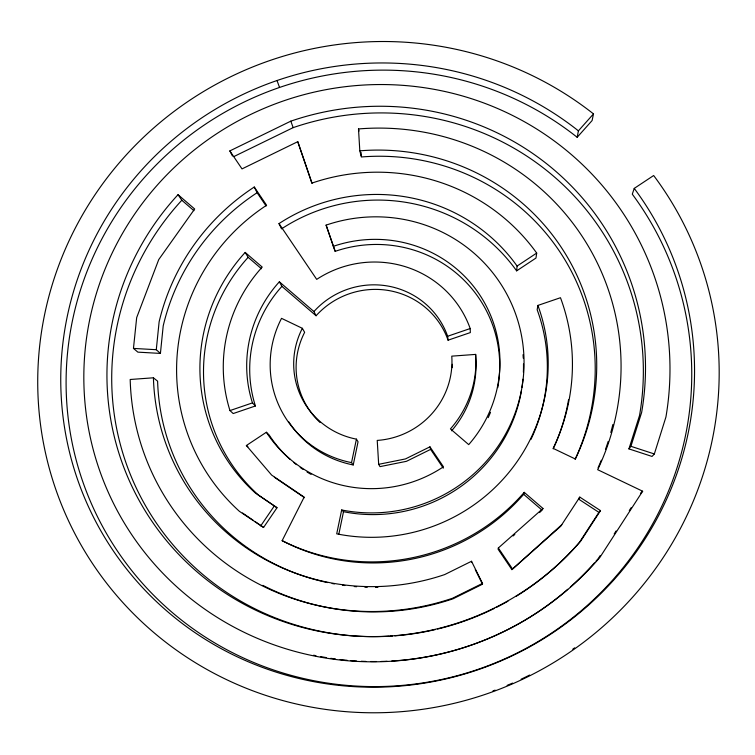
<?xml version="1.0" encoding="UTF-8"?>
<svg xmlns="http://www.w3.org/2000/svg" width="755" height="755" viewBox="0 0 755 755"><rect width="100%" height="100%" fill="white"/><g stroke="black" fill="none" stroke-linecap="round" stroke-linejoin="round"><path stroke-width="1.13" d="M262.853 585.361A242.978 238.052 -21.3 0 0 453.085 598.772L482.492 584.191L482.511 583.407L471.516 561.276L444.676 574.574A222.31 217.657 -21.3 0 1 153.416 377.802L130.19 379.491A246.149 241.034 -21.3 0 0 452.698 598.187L482.511 583.407M517.09 266.053A174.631 170.951 -21.3 0 0 279.001 223.603L281.549 228.859A172.385 168.837 -21.3 0 1 516.637 270.866L517.09 266.053L536.692 253.067A198.471 194.299 -21.3 0 0 311.834 183.125L297.772 141.676L242.015 168.903L229.85 150.906L290.807 121.159A270.007 264.42 -21.3 0 1 641.637 412.466L630.906 446.309L628.934 448.895L652.046 456.445L654.34 453.963L665.929 417.024A293.874 287.834 -21.3 0 0 325.263 89.798A293.874 287.834 -21.3 0 0 122.688 520.308A293.874 287.834 -21.3 0 0 599.885 557.398L642.647 491.222L597.667 469.695A246.149 241.034 -21.3 0 0 358.502 128.945L359.814 150.83L361.343 156.974A219.441 214.967 -21.3 0 1 575.121 459.295M160.419 353.416L163.212 325.867A219.441 214.967 -21.3 0 1 257.106 192.704L254.265 187.023A222.31 217.657 -21.3 0 0 159.126 321.809L156.285 349.707L160.419 353.416L137.872 352.141L133.456 348.414L136.683 317.591L158.748 259.569L194.667 208.993L178.029 194.686A270.007 264.42 -21.3 0 0 197.489 572.224A270.007 264.42 -21.3 0 0 580.793 540.986L600.508 510.616L579.793 497.111L578.49 499.027L598.923 512.362L600.508 510.616M536.692 253.067L535.984 258.04L516.637 270.866M359.814 150.83A222.31 217.657 -21.3 0 1 575.357 459.012L553.16 448.385A198.471 194.299 -21.3 0 0 560.474 297.715L537.89 305.426L537.164 309.767A172.385 168.837 -21.3 0 1 530.925 439.448M451.603 430.812A101.84 99.726 -21.3 0 0 475.735 358.125L475.659 354.406L451.773 356.143A79.36 77.661 -21.3 0 1 377.226 440.42L378.67 464.316L405.435 458.936L429.944 446.837L443.43 466.798A126.991 124.292 -21.3 0 1 266.364 432.256L246.375 445.516L271.649 475.084L304.152 497.12L282.143 540.665A198.471 194.299 -21.3 0 0 524.234 492.354L542.968 508.464L498.338 547.988L498.111 549.234L511.89 569.619L560.757 526.226L579.793 497.111M577.179 137.297L578.405 130.841L593.505 113.901L592.099 120.555L577.179 137.297A313.646 307.408 -21.3 0 0 75.717 306.558A313.646 307.408 -21.3 0 0 437.711 680.293A313.646 307.408 -21.3 0 0 632.284 194.186L634.238 188.401L653.66 175.519A341.637 334.72 -21.3 0 1 443.695 705.651A341.637 334.72 -21.3 0 1 47.914 300.179A341.637 334.72 -21.3 0 1 593.505 113.901M497.753 387.626A125.349 122.754 -21.3 0 0 335.163 251.339L326.094 225.122A150.811 147.612 -21.3 0 1 523.838 354.774A150.811 147.612 -21.3 0 1 341.675 509.965L336.702 533.842A174.631 170.951 -21.3 0 0 504.925 477.122A174.631 170.951 -21.3 0 0 537.89 305.426M351.528 462.617L356.417 439.146A79.36 77.661 -21.3 0 1 302.349 328.312L281.53 318.346A103.171 100.972 -21.3 0 0 351.528 462.617L353.227 464.948L358.049 441.779L356.417 439.146M338.835 534.144L343.506 511.692A148.867 145.79 -21.3 0 0 521.403 390.882M282.143 540.665L284.758 541.986A195.904 191.893 -21.3 0 0 523.668 494.327L524.234 492.354M628.934 448.895L639.532 415.476A266.524 261.155 -21.3 0 0 293.176 127.623L290.807 121.159M511.89 569.619L561.824 524.668M542.968 508.464L542.156 510.229L523.668 494.327M600.206 555.576L598.3 558.521A290.08 284.276 -21.3 0 1 596.025 561.154M614.183 533.936L616.089 530.991M629.283 510.578L631.152 507.69M598.923 512.362L579.462 542.326A266.524 261.155 -21.3 0 1 516.005 596.412M254.265 187.023L266.591 205.256A198.471 194.299 -21.3 0 0 239.373 511.305L263.58 527.452L277.01 507.738L258.484 495.101A172.385 168.837 -21.3 0 1 248.159 257.332L245.177 252.425A174.631 170.951 -21.3 0 0 255.539 493.166L277.01 507.738M260.692 525.933L274.301 505.973M640.504 493.223L642.647 491.222M513.089 535.974L514.844 534.417M539.514 512.569L541.269 511.003M429.944 446.837L430.614 449.385L406.435 461.324L380.01 466.628L378.67 464.316M234.031 156.493L293.176 127.623M279.35 281.804L281.917 286.371A125.349 122.754 -21.3 0 0 255.407 405.973L233.201 413.551L229.964 410.578L252.453 402.896A126.991 124.292 -21.3 0 1 279.35 281.804L313.938 311.541L316.081 315.75A78.341 76.708 -21.3 0 1 448.074 340.184L470.337 332.577L470.195 328.548A103.171 100.972 -21.3 0 0 316.704 279.378L279.001 223.603M313.938 311.541A79.36 77.661 -21.3 0 1 447.639 336.249L470.195 328.548M133.456 348.414L156.285 349.707M630.906 446.309L654.34 453.963M274.376 477.254L304.529 497.696M242.534 513.004L253.057 520.223M254.973 521.545L263.58 527.452M153.416 377.802L157.606 381.171A219.441 214.967 -21.3 0 0 327.576 582.586M246.375 445.516L247.895 446.781M245.177 252.425L262.211 267.072A150.811 147.612 -21.3 0 0 229.964 410.578M178.029 194.686L181.813 200.254L193.931 210.683M248.159 257.332L261.447 268.761M281.917 286.371L316.081 315.75M341.675 509.965L343.506 511.692M266.364 432.256L269.148 434.965A125.349 122.754 -21.3 0 0 290.222 459.465M252.453 402.896L255.407 405.973M498.338 547.988L512.296 568.638M257.106 192.704L266.081 205.983M430.614 449.385L443.298 468.157M302.349 328.312L304.642 332.313A78.341 76.708 -21.3 0 0 320.12 422.545M229.85 150.906L232.455 155.992M475.263 569.629L482.492 584.191M326.094 225.122L335.163 251.339M297.772 141.676L312.089 183.342M277.019 80.521L279.539 87.438M358.502 128.945L359.012 131.077M471.516 561.276L471.648 562.343M447.639 336.249L448.074 340.184M361.06 152.416L361.267 155.832M594.478 562.89A290.08 284.276 -21.3 0 1 570.374 586.965M567.713 589.306A290.08 284.276 -21.3 0 1 540.684 610.134M539.721 610.786A290.08 284.276 -21.3 0 1 391.732 661.021M387.079 661.267A290.08 284.276 -21.3 0 1 381.228 661.465M376.537 661.531A290.08 284.276 -21.3 0 1 370.658 661.522M365.948 661.427A290.08 284.276 -21.3 0 1 361.239 661.257M356.53 661.012A290.08 284.276 -21.3 0 1 350.65 660.597M347.13 660.285A290.08 284.276 -21.3 0 1 340.109 659.549M335.447 658.964A290.08 284.276 -21.3 0 1 330.803 658.303M326.188 657.577A290.08 284.276 -21.3 0 1 320.46 656.567M315.92 655.67A290.08 284.276 -21.3 0 1 313.655 655.208M507.964 601.169A266.524 261.155 -21.3 0 1 496.592 607.284M494.487 608.332A266.524 261.155 -21.3 0 1 437.541 629.057M435.257 629.595A266.524 261.155 -21.3 0 1 394.837 635.842M392.534 636.012A266.524 261.155 -21.3 0 1 390.231 636.154M389.061 636.229A266.524 261.155 -21.3 0 1 136.523 488.513A266.524 261.155 -21.3 0 1 181.813 200.254M612.833 424.565A242.978 238.052 -21.3 0 1 610.804 432.483M608.152 441.477A242.978 238.052 -21.3 0 1 605.529 449.272M601.329 460.229A242.978 238.052 -21.3 0 1 598.092 467.741M377.887 587.315A219.441 214.967 -21.3 0 1 375.528 587.343M367.26 587.277A219.441 214.967 -21.3 0 1 364.891 587.201M356.615 586.729A219.441 214.967 -21.3 0 1 354.255 586.541M344.856 585.521A219.441 214.967 -21.3 0 1 342.525 585.21M334.427 583.917A219.441 214.967 -21.3 0 1 332.134 583.492M568.543 399.773A195.904 191.893 -21.3 0 1 553.217 448.819M523.036 354.699A148.867 145.79 -21.3 0 1 523.272 358.163M523.489 363.986A148.867 145.79 -21.3 0 1 523.385 372.196M522.922 379.246A148.867 145.79 -21.3 0 1 521.96 387.419M490.523 412.296A125.349 122.754 -21.3 0 1 488.174 417.657M311.079 474.395A125.349 122.754 -21.3 0 1 307.04 471.998M303.104 469.45A125.349 122.754 -21.3 0 1 300.207 467.439M296.46 464.646A125.349 122.754 -21.3 0 1 293.733 462.466M353.227 464.948A101.84 99.726 -21.3 0 1 288.854 421.903M452.339 364.297A78.341 76.708 -21.3 0 1 452.311 367.676M574.687 647.828A337.221 330.567 -21.3 0 1 572.762 649.196M529.595 675.064A337.221 330.567 -21.3 0 1 521.12 679.198M512.532 683.086A337.221 330.567 -21.3 0 1 507.124 685.389M495.148 690.127A337.221 330.567 -21.3 0 1 492.958 690.929M333.285 246.338A126.991 124.292 -21.3 0 1 478.745 293.431A126.991 124.292 -21.3 0 1 468.713 444.62L450.433 428.906A103.171 100.972 -21.3 0 0 475.659 354.406M634.238 188.401A317.751 311.268 -21.3 0 1 437.315 680.784A317.751 311.268 -21.3 0 1 70.47 302.595A317.751 311.268 -21.3 0 1 578.405 130.841"/></g></svg>
